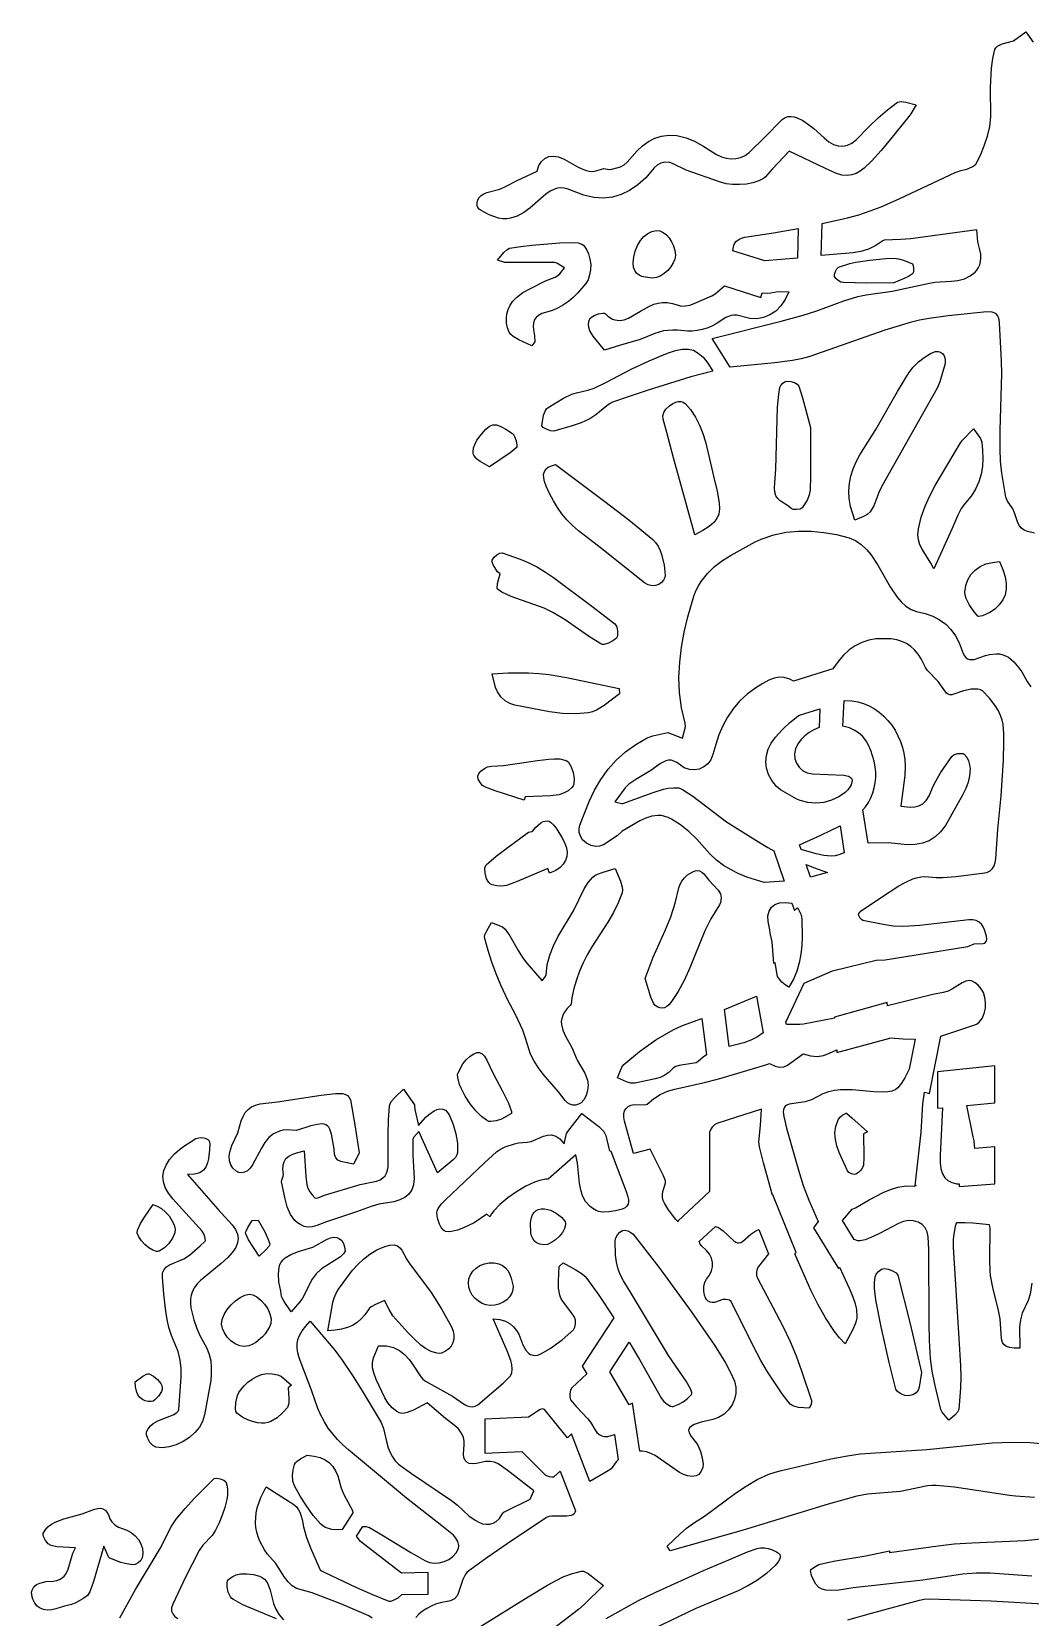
# Model space of a CAD drawing. Header units: centimetres. Extents: x 3 to 18, y 0.8 to 29.
# Drawn here: x 3.45 to 10.31, y 18.1 to 28.99 of the extents above; entities that cross this region are included whole.
import ezdxf

# ---------------------------------------------------------------- set-up
doc = ezdxf.new("R2010")
doc.units = ezdxf.units.CM
doc.header["$MEASUREMENT"] = 0
doc.layers.add('CUT', color=7, linetype='Continuous', lineweight=0)

msp = doc.modelspace()

# ---------------------------------------------------------------- linework, layer by layer
at = {"layer": 'CUT', "color": 18, "lineweight": 25, "true_color": 0x000000}
for points in [[(10.341, 25.543), (10.292, 25.554), (10.27, 25.564), (10.252, 25.578), (10.238, 25.595), (10.227, 25.614), (10.204, 25.683), (10.191, 25.711), (10.155, 25.764), (10.144, 25.791), (10.117, 25.956), (10.108, 26.039), (10.104, 26.122), (10.104, 26.251), (10.116, 26.638), (10.115, 26.726), (10.101, 26.988), (10.099, 27.008), (10.094, 27.025), (10.086, 27.039), (10.077, 27.05), (10.064, 27.057), (10.049, 27.062), (10.013, 27.063), (9.748, 27.035), (9.616, 27.018), (9.551, 27.006), (9.487, 26.99), (9.313, 26.938), (8.797, 26.756), (8.738, 26.74), (8.678, 26.73), (8.556, 26.714), (8.251, 26.683), (8.127, 26.881), (8.601, 27), (8.752, 27.041), (8.846, 27.071), (9.032, 27.138), (9.126, 27.169), (9.184, 27.181), (9.363, 27.205), (9.62, 27.261), (9.657, 27.266), (9.768, 27.273), (9.815, 27.279), (9.859, 27.291), (9.899, 27.31), (9.932, 27.335), (9.945, 27.35), (9.956, 27.368), (9.964, 27.387), (9.97, 27.409), (9.972, 27.433), (9.971, 27.46), (9.966, 27.489), (9.952, 27.543), (9.944, 27.626), (9.492, 27.565), (9.422, 27.56), (9.309, 27.555), (9.298, 27.55), (9.25, 27.518), (9.2, 27.494), (9.147, 27.478), (9.094, 27.468), (8.876, 27.449), (8.881, 27.669), (9.057, 27.709), (9.135, 27.73), (9.212, 27.756), (9.287, 27.785), (9.415, 27.841), (9.795, 28.021), (9.834, 28.034), (9.876, 28.044), (9.912, 28.058), (9.927, 28.067), (9.937, 28.078), (9.969, 28.139), (9.996, 28.203), (10.018, 28.27), (10.033, 28.337), (10.04, 28.403), (10.039, 28.603), (10.046, 28.736), (10.054, 28.802), (10.069, 28.865), (10.075, 28.877), (10.087, 28.887), (10.119, 28.903), (10.197, 28.925), (10.282, 28.987), (10.331, 28.914)], [(10.322, 20.394), (10.31, 20.318), (10.297, 20.274), (10.257, 20.187), (10.244, 20.143), (10.238, 20.095), (10.241, 19.948), (10.201, 19.948), (10.171, 19.951), (10.148, 19.958), (10.132, 19.97), (10.121, 19.987), (10.115, 20.011), (10.104, 20.15), (10.09, 20.218), (10.057, 20.353), (10.038, 20.447), (10.035, 20.478), (10.034, 20.552), (10.036, 20.773), (10.032, 20.792), (10.031, 20.795), (9.918, 20.806), (9.862, 20.809), (9.807, 20.808), (9.803, 20.805), (9.795, 20.783), (9.786, 20.73), (9.782, 20.696), (9.781, 20.64), (9.822, 20.015), (9.832, 19.826), (9.834, 19.751), (9.832, 19.676), (9.82, 19.526), (9.812, 19.507), (9.794, 19.488), (9.753, 19.452), (9.706, 19.507), (9.697, 19.527), (9.655, 19.701), (9.638, 19.789), (9.627, 19.877), (9.619, 19.999), (9.617, 20.121), (9.614, 20.626), (9.611, 20.713), (9.604, 20.746), (9.59, 20.774), (9.568, 20.796), (9.541, 20.812), (9.51, 20.821), (9.476, 20.823), (9.441, 20.818), (9.406, 20.804), (9.277, 20.734), (9.212, 20.704), (9.178, 20.692), (9.144, 20.684), (9.127, 20.684), (9.102, 20.693), (9.022, 20.823), (9.088, 20.901), (9.111, 20.91), (9.206, 20.965), (9.301, 21.017), (9.351, 21.038), (9.403, 21.053), (9.458, 21.061), (9.516, 21.06), (9.527, 21.064), (9.521, 21.062), (9.562, 21.431), (9.574, 21.626), (9.582, 21.69), (9.585, 21.706), (9.62, 21.695), (9.697, 22.089), (9.93, 22.167), (9.946, 22.175), (9.96, 22.185), (9.981, 22.212), (9.996, 22.245), (10.003, 22.282), (10.004, 22.32), (10, 22.356), (9.99, 22.389), (9.975, 22.414), (9.953, 22.44), (9.933, 22.457), (9.913, 22.468), (9.893, 22.471), (9.87, 22.467), (9.844, 22.456), (9.777, 22.414), (9.747, 22.399), (9.713, 22.389), (9.643, 22.375), (9.33, 22.298), (9.329, 22.321), (8.966, 22.22), (8.967, 22.213), (8.753, 22.172), (8.728, 22.17), (8.636, 22.171), (8.633, 22.187), (8.758, 22.454), (8.952, 22.539), (9.254, 22.612), (9.316, 22.615), (9.882, 22.706), (9.926, 22.723), (9.988, 22.725), (10, 22.729), (10.009, 22.739), (10.013, 22.754), (10.011, 22.777), (9.998, 22.821), (9.989, 22.841), (9.976, 22.859), (9.961, 22.873), (9.941, 22.883), (9.918, 22.889), (9.89, 22.888), (9.552, 22.849), (9.44, 22.842), (9.37, 22.845), (9.301, 22.856), (9.161, 22.885), (9.152, 22.89), (9.142, 22.9), (9.131, 22.924), (9.133, 22.932), (9.149, 22.95), (9.283, 23.04), (9.409, 23.121), (9.457, 23.148), (9.505, 23.17), (9.531, 23.178), (9.559, 23.183), (9.588, 23.185), (9.665, 23.18), (9.71, 23.18), (9.8, 23.187), (9.982, 23.208), (10.013, 23.214), (10.037, 23.226), (10.053, 23.241), (10.064, 23.26), (10.071, 23.283), (10.075, 23.307), (10.089, 23.511), (10.111, 23.74), (10.127, 23.986), (10.13, 24.108), (10.129, 24.169), (10.125, 24.229), (10.119, 24.26), (10.108, 24.292), (10.093, 24.323), (10.075, 24.353), (10.032, 24.41), (9.984, 24.46), (9.97, 24.468), (9.951, 24.473), (9.905, 24.472), (9.854, 24.461), (9.772, 24.434), (9.759, 24.434), (9.747, 24.437), (9.737, 24.444), (9.679, 24.526), (9.606, 24.601), (9.592, 24.621), (9.562, 24.68), (9.541, 24.713), (9.517, 24.742), (9.491, 24.766), (9.461, 24.785), (9.429, 24.8), (9.394, 24.81), (9.357, 24.817), (9.303, 24.819), (9.251, 24.817), (9.202, 24.808), (9.154, 24.792), (9.109, 24.771), (9.067, 24.742), (9.028, 24.706), (8.992, 24.663), (8.955, 24.613), (8.686, 24.527), (8.66, 24.54), (8.622, 24.552), (8.587, 24.555), (8.552, 24.549), (8.515, 24.534), (8.474, 24.512), (8.427, 24.482), (8.366, 24.438), (8.314, 24.389), (8.27, 24.337), (8.232, 24.281), (8.2, 24.221), (8.173, 24.158), (8.151, 24.092), (8.132, 24.023), (8.118, 23.988), (8.097, 23.96), (8.069, 23.938), (8.038, 23.924), (8.004, 23.918), (7.97, 23.921), (7.935, 23.932), (7.883, 23.969), (7.863, 23.979), (7.844, 23.984), (7.826, 23.985), (7.809, 23.981), (7.772, 23.961), (7.705, 23.913), (7.603, 23.853), (7.555, 23.82), (7.529, 23.796), (7.457, 23.698), (7.504, 23.687), (7.513, 23.688), (7.721, 23.763), (7.792, 23.785), (7.825, 23.793), (7.861, 23.796), (7.895, 23.794), (7.91, 23.79), (7.923, 23.784), (7.994, 23.737), (8.226, 23.562), (8.444, 23.424), (8.509, 23.385), (8.55, 23.363), (8.621, 23.155), (8.483, 23.145), (8.365, 23.182), (8.309, 23.204), (8.256, 23.231), (8.204, 23.262), (8.156, 23.299), (8.11, 23.341), (8.02, 23.444), (7.967, 23.495), (7.909, 23.541), (7.848, 23.579), (7.824, 23.591), (7.801, 23.599), (7.778, 23.604), (7.756, 23.605), (7.712, 23.601), (7.67, 23.587), (7.629, 23.568), (7.509, 23.498), (7.475, 23.465), (7.379, 23.403), (7.353, 23.394), (7.326, 23.392), (7.296, 23.399), (7.281, 23.406), (7.264, 23.416), (7.237, 23.439), (7.221, 23.464), (7.213, 23.488), (7.213, 23.514), (7.218, 23.539), (7.281, 23.701), (7.319, 23.779), (7.362, 23.853), (7.412, 23.922), (7.468, 23.985), (7.531, 24.042), (7.602, 24.093), (7.68, 24.138), (7.718, 24.153), (7.822, 24.176), (7.923, 24.135), (7.944, 24.214), (7.942, 24.238), (7.916, 24.344), (7.902, 24.449), (7.898, 24.553), (7.904, 24.657), (7.916, 24.76), (7.935, 24.864), (7.959, 24.968), (8, 25.112), (8.015, 25.148), (8.032, 25.181), (8.051, 25.212), (8.094, 25.267), (8.143, 25.314), (8.198, 25.355), (8.256, 25.392), (8.421, 25.483), (8.464, 25.502), (8.549, 25.532), (8.634, 25.55), (8.72, 25.558), (8.806, 25.558), (8.893, 25.549), (8.981, 25.534), (9.068, 25.512), (9.11, 25.494), (9.15, 25.466), (9.186, 25.432), (9.216, 25.396), (9.264, 25.324), (9.35, 25.175), (9.397, 25.104), (9.424, 25.071), (9.457, 25.042), (9.493, 25.019), (9.531, 25.006), (9.589, 24.992), (9.642, 24.973), (9.689, 24.948), (9.731, 24.918), (9.767, 24.882), (9.799, 24.839), (9.824, 24.79), (9.851, 24.717), (9.859, 24.702), (9.869, 24.69), (9.881, 24.681), (9.894, 24.676), (9.909, 24.675), (9.927, 24.677), (10.005, 24.704), (10.032, 24.71), (10.079, 24.715), (10.101, 24.714), (10.122, 24.709), (10.142, 24.702), (10.161, 24.692), (10.198, 24.661), (10.234, 24.618), (10.253, 24.591), (10.291, 24.526), (10.316, 24.489)], [(5.792, 18.094), (5.768, 18.11), (5.575, 18.191), (5.379, 18.267), (5.272, 18.298), (5.241, 18.315), (5.214, 18.342), (5.19, 18.375), (5.13, 18.468), (5.073, 18.533), (5.052, 18.562), (5.019, 18.622), (5.007, 18.653), (4.998, 18.685), (4.993, 18.717), (4.99, 18.749), (4.991, 18.783), (4.995, 18.817), (5.002, 18.851), (5.026, 18.922), (5.063, 18.996), (5.254, 18.874), (5.272, 18.857), (5.286, 18.837), (5.296, 18.817), (5.31, 18.771), (5.32, 18.721), (5.34, 18.648), (5.368, 18.576), (5.429, 18.434), (5.435, 18.426), (5.444, 18.418), (5.465, 18.406), (5.684, 18.304), (5.794, 18.255), (5.906, 18.211), (5.919, 18.21), (5.934, 18.214), (5.969, 18.234), (5.994, 18.255), (6.175, 18.258), (6.175, 18.406), (5.993, 18.403), (5.711, 18.621), (5.694, 18.64), (5.684, 18.657), (5.727, 18.722), (5.747, 18.722), (5.773, 18.715), (5.868, 18.66), (6.056, 18.544), (6.152, 18.489), (6.184, 18.476), (6.218, 18.471), (6.252, 18.473), (6.286, 18.482), (6.317, 18.496), (6.345, 18.517), (6.368, 18.542), (6.385, 18.573), (6.387, 18.593), (6.379, 18.619), (6.366, 18.643), (6.349, 18.663), (6.27, 18.728), (6.028, 18.918), (5.628, 19.25), (5.589, 19.284), (5.553, 19.321), (5.52, 19.359), (5.49, 19.399), (5.463, 19.442), (5.439, 19.487), (5.418, 19.534), (5.375, 19.658), (5.29, 19.882), (5.28, 19.916), (5.275, 19.948), (5.275, 19.977), (5.28, 20.006), (5.292, 20.035), (5.31, 20.066), (5.335, 20.098), (5.366, 20.133), (5.535, 19.934), (5.586, 19.865), (5.656, 19.76), (5.723, 19.654), (5.852, 19.436), (5.869, 19.395), (5.89, 19.306), (5.902, 19.263), (5.915, 19.232), (5.93, 19.201), (5.949, 19.173), (5.971, 19.151), (6.061, 19.088), (6.336, 18.902), (6.377, 18.869), (6.456, 18.797), (6.498, 18.766), (6.523, 18.752), (6.549, 18.742), (6.574, 18.738), (6.598, 18.738), (6.622, 18.745), (6.644, 18.758), (6.665, 18.779), (6.684, 18.807), (6.696, 18.821), (6.714, 18.831), (6.876, 18.91), (6.902, 18.967), (6.719, 19.109), (6.656, 19.153), (6.631, 19.164), (6.601, 19.169), (6.569, 19.169), (6.508, 19.156), (6.481, 19.154), (6.458, 19.156), (6.441, 19.164), (6.429, 19.177), (6.421, 19.197), (6.419, 19.222), (6.423, 19.283), (6.422, 19.309), (6.418, 19.333), (6.41, 19.354), (6.399, 19.374), (6.384, 19.393), (6.366, 19.41), (6.295, 19.465), (6.168, 19.572), (6.074, 19.522), (6.032, 19.505), (6.013, 19.501), (5.994, 19.5), (5.977, 19.504), (5.961, 19.512), (5.928, 19.538), (5.899, 19.572), (5.878, 19.607), (5.818, 19.732), (5.802, 19.777), (5.794, 19.813), (5.794, 19.847), (5.801, 19.88), (5.835, 19.963), (5.89, 19.963), (5.938, 19.952), (5.979, 19.931), (6.014, 19.903), (6.045, 19.869), (6.072, 19.831), (6.125, 19.75), (6.139, 19.734), (6.157, 19.72), (6.343, 19.619), (6.426, 19.56), (6.444, 19.551), (6.462, 19.546), (6.48, 19.545), (6.498, 19.55), (6.518, 19.559), (6.692, 19.708), (6.74, 19.755), (6.75, 19.776), (6.753, 19.804), (6.751, 19.835), (6.744, 19.862), (6.718, 19.93), (6.622, 20.149), (6.668, 20.144), (6.706, 20.133), (6.738, 20.115), (6.763, 20.093), (6.783, 20.069), (6.798, 20.044), (6.826, 19.971), (6.846, 19.934), (6.867, 19.91), (6.879, 19.903), (6.903, 19.897), (6.928, 19.9), (6.955, 19.91), (7.013, 19.945), (7.097, 20.005), (7.136, 20.038), (7.174, 20.074), (7.183, 20.091), (7.188, 20.115), (7.188, 20.139), (7.182, 20.16), (7.156, 20.198), (7.099, 20.272), (7.088, 20.291), (7.08, 20.312), (7.072, 20.359), (7.071, 20.408), (7.076, 20.509), (7.103, 20.534), (7.191, 20.485), (7.233, 20.458), (7.251, 20.443), (7.266, 20.426), (7.347, 20.311), (7.452, 20.155), (7.234, 19.824), (7.266, 19.772), (7.163, 19.676), (7.153, 19.658), (7.148, 19.634), (7.148, 19.61), (7.154, 19.592), (7.192, 19.548), (7.273, 19.463), (7.29, 19.44), (7.32, 19.389), (7.335, 19.369), (7.351, 19.354), (7.369, 19.345), (7.388, 19.341), (7.41, 19.342), (7.455, 19.354), (7.481, 19.18), (7.468, 19.167), (7.432, 19.12), (7.413, 19.106), (7.287, 19.032), (7.16, 19.36), (7.132, 19.332), (6.976, 19.526), (6.962, 19.53), (6.946, 19.527), (6.865, 19.473), (6.565, 19.459), (6.565, 19.227), (6.819, 19.238), (6.975, 19.083), (6.989, 19.073), (7.008, 19.066), (7.025, 19.063), (7.038, 19.065), (7.082, 19.102), (7.187, 18.831), (7.184, 18.819), (7.178, 18.809), (7.169, 18.802), (7.157, 18.798), (7.128, 18.794), (7.023, 18.793), (7.005, 18.791), (6.989, 18.785), (6.719, 18.605), (6.586, 18.513), (6.454, 18.418), (6.442, 18.407), (6.431, 18.392), (6.414, 18.358), (6.382, 18.263), (6.375, 18.248), (6.357, 18.226), (6.33, 18.212), (6.258, 18.198), (6.227, 18.189), (6.196, 18.176), (6.166, 18.16), (6.138, 18.141), (6.112, 18.121), (6.09, 18.098)], [(10.341, 18.923), (10.211, 18.931), (10.168, 18.936), (9.791, 18.992), (9.665, 19.005), (9.635, 19.005), (9.605, 19.002), (9.421, 18.963), (9.193, 18.946), (9.12, 18.932), (8.924, 18.876), (8.339, 18.697), (7.838, 18.555), (7.818, 18.588), (7.906, 18.672), (7.951, 18.712), (7.999, 18.746), (8.073, 18.794), (8.287, 18.952), (8.359, 19.001), (8.436, 19.046), (8.516, 19.082), (8.559, 19.097), (8.603, 19.108), (8.941, 19.188), (9.055, 19.209), (9.142, 19.221), (9.601, 19.251), (10.052, 19.297), (10.181, 19.302), (10.31, 19.299), (10.439, 19.289)], [(4.059, 18.097), (4.165, 18.291), (4.334, 18.571), (4.413, 18.726), (4.444, 18.774), (4.506, 18.846), (4.57, 18.917), (4.705, 19.052), (4.721, 19.055), (4.747, 19.051), (4.772, 19.041), (4.786, 19.029), (4.794, 19), (4.798, 18.97), (4.798, 18.938), (4.793, 18.908), (4.778, 18.854), (4.76, 18.801), (4.74, 18.748), (4.716, 18.698), (4.691, 18.662), (4.629, 18.595), (4.603, 18.558), (4.509, 18.376), (4.421, 18.189), (4.413, 18.164), (4.413, 18.142), (4.421, 18.123), (4.435, 18.106), (4.456, 18.091)], [(10.323, 18.381), (10.035, 18.403), (9.939, 18.403), (9.848, 18.396), (9.573, 18.354), (9.096, 18.301), (8.998, 18.285), (8.936, 18.283), (8.907, 18.286), (8.881, 18.293), (8.859, 18.305), (8.839, 18.328), (8.822, 18.357), (8.809, 18.387), (8.802, 18.418), (8.804, 18.424), (8.81, 18.431), (8.832, 18.446), (8.86, 18.461), (8.888, 18.47), (8.961, 18.484), (9.183, 18.521), (9.344, 18.555), (9.345, 18.545), (9.678, 18.591), (9.789, 18.603), (9.91, 18.611), (10.275, 18.628), (10.589, 18.659)], [(7.398, 18.092), (7.62, 18.215), (7.739, 18.273), (8.068, 18.42), (8.242, 18.495), (8.37, 18.548), (8.435, 18.571), (8.459, 18.576), (8.485, 18.577), (8.511, 18.573), (8.535, 18.565), (8.569, 18.549), (8.583, 18.54), (8.591, 18.53), (8.594, 18.517), (8.591, 18.501), (8.579, 18.481), (8.559, 18.456), (8.5, 18.401), (8.438, 18.354), (8.372, 18.315), (8.304, 18.281), (8.014, 18.161), (7.066, 17.704)], [(6.465, 17.994), (6.862, 18.241), (6.996, 18.321), (7.051, 18.351), (7.108, 18.379), (7.168, 18.401), (7.228, 18.416), (7.242, 18.416), (7.257, 18.41), (7.274, 18.4), (7.38, 18.319), (7.247, 18.188), (7.209, 18.154), (6.993, 17.989)], [(5.133, 18.089), (4.903, 18.186), (4.838, 18.221), (4.827, 18.229), (4.818, 18.241), (4.803, 18.273), (4.795, 18.308), (4.794, 18.341), (4.798, 18.35), (4.805, 18.36), (4.829, 18.378), (4.858, 18.392), (4.886, 18.398), (4.931, 18.397), (4.976, 18.393), (5.018, 18.382), (5.036, 18.373), (5.051, 18.362), (5.064, 18.347), (5.075, 18.329), (5.091, 18.286), (5.114, 18.195), (5.13, 18.155), (5.153, 18.117), (5.182, 18.082)], [(9.059, 18.082), (9.222, 18.128), (9.55, 18.217), (9.583, 18.223), (9.617, 18.226), (10.042, 18.212), (10.398, 18.193), (10.884, 18.158), (11.126, 18.135), (11.367, 18.105), (11.453, 18.091)]]:
    msp.add_lwpolyline(points, dxfattribs=at)
for points in [[(7.383, 28.047), (7.42, 28.041), (7.437, 28.042), (7.496, 28.06), (7.522, 28.072), (7.542, 28.09), (7.576, 28.131), (7.612, 28.169), (7.649, 28.203), (7.69, 28.232), (7.733, 28.255), (7.779, 28.27), (7.829, 28.277), (7.883, 28.274), (7.947, 28.258), (8.01, 28.232), (8.07, 28.199), (8.157, 28.143), (8.19, 28.128), (8.223, 28.118), (8.257, 28.113), (8.29, 28.115), (8.322, 28.122), (8.353, 28.137), (8.38, 28.158), (8.485, 28.261), (8.608, 28.385), (8.628, 28.397), (8.649, 28.404), (8.67, 28.405), (8.69, 28.402), (8.71, 28.396), (8.75, 28.376), (8.788, 28.35), (8.825, 28.321), (8.895, 28.258), (8.929, 28.231), (8.961, 28.212), (8.993, 28.202), (9.024, 28.201), (9.055, 28.207), (9.085, 28.222), (9.115, 28.245), (9.205, 28.337), (9.267, 28.395), (9.332, 28.45), (9.4, 28.502), (9.411, 28.506), (9.424, 28.508), (9.457, 28.502), (9.528, 28.484), (9.491, 28.423), (9.477, 28.404), (9.352, 28.248), (9.287, 28.171), (9.221, 28.097), (9.171, 28.05), (9.144, 28.03), (9.116, 28.014), (9.085, 28.004), (9.053, 27.999), (9.018, 28.002), (8.981, 28.014), (8.904, 28.048), (8.655, 28.167), (8.542, 28.046), (8.491, 27.987), (8.479, 27.978), (8.447, 27.962), (8.407, 27.95), (8.362, 27.941), (8.315, 27.937), (8.267, 27.937), (8.223, 27.942), (8.183, 27.953), (7.949, 28.037), (7.854, 28.081), (7.835, 28.088), (7.801, 28.092), (7.773, 28.085), (7.749, 28.071), (7.728, 28.051), (7.671, 27.984), (7.615, 27.935), (7.559, 27.896), (7.501, 27.868), (7.441, 27.851), (7.378, 27.844), (7.314, 27.848), (7.246, 27.864), (7.13, 27.908), (7.108, 27.913), (7.086, 27.915), (7.064, 27.912), (7.04, 27.904), (7.014, 27.891), (6.985, 27.872), (6.873, 27.776), (6.832, 27.745), (6.788, 27.721), (6.741, 27.706), (6.715, 27.703), (6.689, 27.703), (6.66, 27.707), (6.594, 27.73), (6.54, 27.758), (6.526, 27.768), (6.517, 27.779), (6.512, 27.79), (6.512, 27.812), (6.517, 27.832), (6.527, 27.849), (6.54, 27.863), (6.558, 27.874), (6.578, 27.883), (6.668, 27.905), (6.707, 27.923), (6.786, 27.966), (6.924, 28.029), (6.937, 28.067), (6.955, 28.096), (6.977, 28.117), (7.004, 28.129), (7.035, 28.133), (7.071, 28.127), (7.111, 28.112), (7.205, 28.056), (7.255, 28.035), (7.281, 28.029), (7.308, 28.028), (7.337, 28.033), (7.367, 28.044)], [(7.79, 27.608), (7.812, 27.592), (7.832, 27.571), (7.848, 27.545), (7.862, 27.516), (7.87, 27.485), (7.874, 27.453), (7.87, 27.426), (7.859, 27.399), (7.843, 27.372), (7.821, 27.348), (7.797, 27.326), (7.77, 27.309), (7.744, 27.298), (7.718, 27.294), (7.667, 27.301), (7.644, 27.307), (7.624, 27.316), (7.607, 27.329), (7.595, 27.346), (7.587, 27.369), (7.584, 27.399), (7.588, 27.441), (7.598, 27.481), (7.614, 27.518), (7.634, 27.552), (7.658, 27.58), (7.684, 27.602), (7.713, 27.616), (7.742, 27.622), (7.766, 27.619)], [(8.272, 27.513), (8.281, 27.533), (8.293, 27.549), (8.309, 27.561), (8.328, 27.57), (8.351, 27.577), (8.548, 27.605), (8.717, 27.636), (8.713, 27.432), (8.488, 27.413), (8.268, 27.482)], [(6.982, 27.276), (7.047, 27.302), (7.067, 27.313), (7.08, 27.324), (7.112, 27.366), (7.06, 27.398), (7.043, 27.402), (6.703, 27.402), (6.653, 27.419), (6.695, 27.47), (6.715, 27.49), (6.735, 27.5), (6.812, 27.512), (6.889, 27.521), (7.081, 27.538), (7.156, 27.539), (7.207, 27.536), (7.235, 27.526), (7.246, 27.518), (7.264, 27.492), (7.278, 27.461), (7.287, 27.426), (7.292, 27.389), (7.291, 27.352), (7.285, 27.317), (7.274, 27.284), (7.258, 27.257), (7.202, 27.191), (7.172, 27.162), (7.139, 27.135), (7.105, 27.111), (7.068, 27.09), (7.029, 27.073), (6.957, 27.051), (6.934, 27.039), (6.917, 27.024), (6.905, 27.006), (6.899, 26.986), (6.897, 26.964), (6.899, 26.939), (6.906, 26.899), (6.909, 26.858), (6.887, 26.829), (6.799, 26.871), (6.759, 26.894), (6.744, 26.908), (6.733, 26.924), (6.721, 26.954), (6.714, 26.986), (6.713, 27.018), (6.716, 27.049), (6.725, 27.08), (6.739, 27.11), (6.758, 27.137), (6.782, 27.162), (6.827, 27.195), (6.878, 27.224)], [(9.209, 27.419), (9.32, 27.43), (9.375, 27.431), (9.407, 27.428), (9.44, 27.419), (9.502, 27.392), (9.508, 27.381), (9.51, 27.36), (9.509, 27.339), (9.503, 27.325), (9.475, 27.307), (9.445, 27.292), (9.375, 27.263), (9.19, 27.261), (9.029, 27.264), (9.011, 27.268), (8.993, 27.278), (8.977, 27.292), (8.967, 27.307), (8.966, 27.322), (8.973, 27.341), (8.983, 27.359), (8.995, 27.369), (9.073, 27.395), (9.114, 27.404)], [(7.443, 27.013), (7.459, 27.008), (7.491, 27.004), (7.522, 27.009), (7.552, 27.02), (7.58, 27.036), (7.634, 27.069), (7.696, 27.102), (7.725, 27.115), (7.755, 27.123), (7.786, 27.128), (7.818, 27.127), (7.854, 27.121), (7.892, 27.108), (7.916, 27.103), (7.943, 27.104), (7.972, 27.11), (8.002, 27.121), (8.125, 27.173), (8.148, 27.186), (8.212, 27.242), (8.461, 27.161), (8.469, 27.194), (8.504, 27.191), (8.53, 27.194), (8.579, 27.203), (8.653, 27.201), (8.629, 27.149), (8.598, 27.105), (8.563, 27.069), (8.523, 27.042), (8.479, 27.025), (8.433, 27.016), (8.386, 27.018), (8.295, 27.04), (8.276, 27.041), (8.257, 27.039), (8.22, 27.025), (8.153, 26.98), (8.124, 26.964), (8.092, 26.951), (8.058, 26.941), (8.024, 26.934), (7.99, 26.93), (7.956, 26.93), (7.889, 26.937), (7.856, 26.938), (7.793, 26.932), (7.733, 26.915), (7.631, 26.873), (7.497, 26.835), (7.387, 26.799), (7.309, 26.897), (7.287, 26.933), (7.28, 26.955), (7.278, 26.981), (7.281, 27.005), (7.29, 27.021), (7.315, 27.037), (7.346, 27.049), (7.375, 27.054), (7.386, 27.054), (7.393, 27.05), (7.41, 27.034)], [(7.038, 26.244), (7.015, 26.246), (6.988, 26.257), (6.965, 26.27), (6.956, 26.281), (6.968, 26.354), (6.981, 26.386), (6.989, 26.398), (6.999, 26.407), (7.105, 26.471), (7.162, 26.498), (7.194, 26.508), (7.272, 26.525), (7.316, 26.54), (7.401, 26.58), (7.57, 26.67), (7.694, 26.727), (7.819, 26.779), (7.874, 26.797), (7.92, 26.807), (7.961, 26.808), (7.998, 26.799), (8.031, 26.78), (8.064, 26.751), (8.097, 26.71), (8.132, 26.657), (7.981, 26.616), (7.686, 26.525), (7.564, 26.485), (7.443, 26.442), (7.422, 26.432), (7.402, 26.419), (7.327, 26.355), (7.286, 26.328), (7.226, 26.302), (7.164, 26.28)], [(9.106, 25.633), (9.076, 25.727), (9.068, 25.781), (9.066, 25.835), (9.07, 25.886), (9.08, 25.936), (9.095, 25.986), (9.116, 26.034), (9.141, 26.082), (9.25, 26.256), (9.399, 26.516), (9.477, 26.645), (9.507, 26.684), (9.543, 26.719), (9.583, 26.75), (9.626, 26.777), (9.643, 26.785), (9.661, 26.79), (9.678, 26.79), (9.695, 26.786), (9.708, 26.777), (9.719, 26.761), (9.726, 26.738), (9.728, 26.708), (9.69, 26.582), (9.671, 26.54), (9.292, 25.866), (9.272, 25.822), (9.236, 25.732), (9.212, 25.69), (9.192, 25.671), (9.165, 25.657)], [(8.652, 25.728), (8.594, 25.766), (8.577, 25.781), (8.564, 25.8), (8.556, 25.825), (8.555, 25.856), (8.564, 25.983), (8.576, 26.408), (8.584, 26.498), (8.591, 26.543), (8.598, 26.558), (8.612, 26.573), (8.629, 26.584), (8.644, 26.588), (8.667, 26.585), (8.691, 26.578), (8.711, 26.567), (8.722, 26.554), (8.747, 26.473), (8.801, 26.268), (8.802, 25.935), (8.799, 25.838), (8.793, 25.807), (8.781, 25.775), (8.764, 25.745), (8.745, 25.717), (8.731, 25.709), (8.707, 25.705), (8.684, 25.706), (8.669, 25.713)], [(7.944, 26.431), (7.978, 26.392), (8.013, 26.34), (8.04, 26.285), (8.063, 26.229), (8.081, 26.171), (8.109, 26.054), (8.135, 25.936), (8.16, 25.833), (8.175, 25.751), (8.177, 25.71), (8.172, 25.675), (8.159, 25.645), (8.137, 25.616), (8.105, 25.589), (8.062, 25.562), (8.007, 25.532), (7.862, 26.061), (7.816, 26.234), (7.789, 26.326), (7.788, 26.349), (7.794, 26.373), (7.808, 26.395), (7.833, 26.418), (7.856, 26.433), (7.876, 26.443), (7.894, 26.448), (7.912, 26.448), (7.928, 26.442)], [(6.71, 26.258), (6.754, 26.229), (6.762, 26.221), (6.769, 26.208), (6.78, 26.178), (6.785, 26.148), (6.784, 26.136), (6.78, 26.129), (6.739, 26.095), (6.596, 25.998), (6.533, 26.036), (6.507, 26.055), (6.489, 26.078), (6.485, 26.088), (6.484, 26.101), (6.488, 26.129), (6.498, 26.158), (6.511, 26.182), (6.544, 26.226), (6.571, 26.257), (6.596, 26.278), (6.62, 26.288), (6.645, 26.288), (6.675, 26.277)], [(9.846, 26.182), (9.922, 26.261), (9.97, 26.193), (9.978, 26.169), (9.984, 26.112), (9.986, 26.056), (9.983, 26.001), (9.974, 25.948), (9.959, 25.896), (9.936, 25.846), (9.906, 25.797), (9.866, 25.751), (9.836, 25.712), (9.813, 25.666), (9.773, 25.57), (9.649, 25.299), (9.628, 25.337), (9.568, 25.434), (9.554, 25.464), (9.544, 25.497), (9.54, 25.533), (9.544, 25.573), (9.562, 25.653), (9.589, 25.728), (9.622, 25.801), (9.659, 25.87), (9.832, 26.163)], [(7.688, 25.188), (7.662, 25.203), (7.357, 25.446), (7.208, 25.559), (7.167, 25.596), (7.129, 25.635), (7.095, 25.676), (7.064, 25.72), (7.036, 25.766), (7.01, 25.815), (6.987, 25.867), (6.976, 25.898), (6.97, 25.924), (6.969, 25.947), (6.974, 25.967), (6.984, 25.983), (7, 25.996), (7.022, 26.007), (7.05, 26.015), (7.389, 25.762), (7.555, 25.634), (7.718, 25.501), (7.738, 25.48), (7.755, 25.454), (7.77, 25.424), (7.781, 25.391), (7.797, 25.323), (7.804, 25.256), (7.801, 25.238), (7.792, 25.22), (7.778, 25.205), (7.76, 25.192), (7.738, 25.184), (7.714, 25.183)], [(6.927, 25.31), (6.982, 25.276), (7.036, 25.239), (7.301, 25.042), (7.459, 24.92), (7.471, 24.9), (7.477, 24.871), (7.477, 24.842), (7.474, 24.831), (7.469, 24.823), (7.445, 24.804), (7.414, 24.788), (7.384, 24.78), (7.371, 24.78), (7.361, 24.783), (7.278, 24.836), (7.116, 24.948), (7.032, 24.999), (6.972, 25.028), (6.746, 25.108), (6.681, 25.139), (6.651, 25.159), (6.649, 25.164), (6.653, 25.197), (6.671, 25.265), (6.653, 25.279), (6.634, 25.307), (6.622, 25.326), (6.615, 25.345), (6.616, 25.359), (6.628, 25.378), (6.647, 25.395), (6.667, 25.407), (6.684, 25.409), (6.808, 25.365), (6.868, 25.34)], [(9.871, 25.096), (9.865, 25.117), (9.863, 25.138), (9.868, 25.184), (9.882, 25.224), (9.904, 25.26), (9.932, 25.29), (9.967, 25.314), (10.007, 25.332), (10.052, 25.343), (10.101, 25.348), (10.123, 25.294), (10.138, 25.244), (10.146, 25.199), (10.146, 25.158), (10.138, 25.12), (10.123, 25.085), (10.099, 25.052), (10.068, 25.021), (10.038, 25), (9.984, 24.977), (9.957, 24.972), (9.951, 24.974), (9.92, 25.012), (9.891, 25.053)], [(6.639, 24.484), (6.615, 24.577), (6.725, 24.585), (6.866, 24.584), (6.937, 24.581), (7.007, 24.573), (7.127, 24.552), (7.488, 24.477), (7.49, 24.441), (7.385, 24.361), (7.332, 24.328), (7.305, 24.316), (7.277, 24.309), (7.189, 24.302), (7.099, 24.305), (7.01, 24.316), (6.772, 24.362), (6.737, 24.375), (6.704, 24.393), (6.675, 24.419), (6.651, 24.455)], [(9.814, 24.03), (9.841, 24.031), (9.851, 24.03), (9.858, 24.026), (9.875, 24.005), (9.887, 23.98), (9.895, 23.952), (9.898, 23.925), (9.895, 23.878), (9.884, 23.834), (9.868, 23.791), (9.849, 23.75), (9.729, 23.537), (9.696, 23.493), (9.658, 23.458), (9.617, 23.432), (9.571, 23.414), (9.521, 23.405), (9.466, 23.404), (9.338, 23.417), (9.198, 23.415), (9.162, 23.644), (9.18, 23.665), (9.2, 23.695), (9.217, 23.727), (9.231, 23.76), (9.24, 23.795), (9.247, 23.83), (9.25, 23.866), (9.25, 23.903), (9.246, 23.94), (9.239, 23.977), (9.229, 24.015), (9.216, 24.052), (9.2, 24.089), (9.182, 24.121), (9.159, 24.149), (9.132, 24.172), (9.103, 24.192), (9.071, 24.206), (9.025, 24.219), (9.033, 24.394), (9.087, 24.393), (9.128, 24.386), (9.167, 24.374), (9.205, 24.358), (9.241, 24.338), (9.274, 24.315), (9.305, 24.288), (9.334, 24.258), (9.36, 24.225), (9.383, 24.19), (9.403, 24.153), (9.42, 24.114), (9.433, 24.073), (9.443, 24.032), (9.45, 23.99), (9.452, 23.947), (9.45, 23.879), (9.422, 23.669), (9.489, 23.663), (9.519, 23.665), (9.547, 23.672), (9.573, 23.686), (9.597, 23.709), (9.618, 23.741), (9.648, 23.812), (9.662, 23.84), (9.696, 23.897), (9.772, 24.011), (9.788, 24.023)], [(8.715, 24.096), (8.699, 24.063), (8.693, 24.028), (8.695, 23.995), (8.705, 23.964), (8.723, 23.936), (8.748, 23.914), (8.779, 23.898), (8.815, 23.891), (9.032, 23.881), (9.063, 23.874), (9.077, 23.866), (9.086, 23.857), (9.089, 23.846), (9.081, 23.816), (9.074, 23.803), (9.058, 23.782), (9.04, 23.764), (8.997, 23.733), (8.947, 23.71), (8.893, 23.695), (8.838, 23.69), (8.784, 23.694), (8.732, 23.707), (8.708, 23.718), (8.595, 23.782), (8.569, 23.804), (8.537, 23.845), (8.513, 23.887), (8.5, 23.93), (8.495, 23.974), (8.499, 24.017), (8.511, 24.06), (8.532, 24.102), (8.561, 24.142), (8.609, 24.195), (8.66, 24.243), (8.716, 24.286), (8.727, 24.293), (8.867, 24.337), (8.861, 24.209), (8.825, 24.194), (8.793, 24.175), (8.764, 24.153), (8.738, 24.127)], [(6.693, 23.949), (6.926, 23.983), (7.004, 23.991), (7.041, 23.994), (7.08, 23.993), (7.115, 23.986), (7.128, 23.98), (7.139, 23.972), (7.159, 23.939), (7.172, 23.9), (7.178, 23.859), (7.176, 23.82), (7.171, 23.808), (7.163, 23.797), (7.137, 23.775), (7.105, 23.758), (7.073, 23.748), (7.016, 23.74), (6.843, 23.733), (6.836, 23.711), (6.635, 23.774), (6.569, 23.799), (6.55, 23.811), (6.532, 23.831), (6.519, 23.854), (6.516, 23.874), (6.524, 23.893), (6.54, 23.911), (6.562, 23.927), (6.584, 23.938), (6.61, 23.944)], [(6.717, 23.381), (6.865, 23.49), (6.888, 23.496), (6.894, 23.5), (6.914, 23.523), (6.949, 23.554), (6.965, 23.563), (6.98, 23.567), (6.993, 23.568), (7.006, 23.565), (7.017, 23.559), (7.039, 23.539), (7.059, 23.512), (7.098, 23.446), (7.115, 23.413), (7.126, 23.382), (7.131, 23.352), (7.129, 23.323), (7.12, 23.296), (7.104, 23.271), (7.082, 23.248), (7.052, 23.227), (7.01, 23.209), (6.997, 23.241), (6.786, 23.151), (6.714, 23.125), (6.682, 23.119), (6.647, 23.121), (6.615, 23.129), (6.602, 23.135), (6.592, 23.144), (6.576, 23.171), (6.567, 23.208), (6.566, 23.244), (6.569, 23.257), (6.575, 23.266), (6.644, 23.325)], [(8.841, 23.341), (8.737, 23.371), (8.726, 23.403), (8.874, 23.471), (9.005, 23.535), (9.034, 23.349), (8.997, 23.334), (8.971, 23.328), (8.945, 23.326), (8.893, 23.33)], [(7.321, 23.193), (7.338, 23.202), (7.377, 23.217), (7.46, 23.241), (7.496, 23.154), (7.509, 23.112), (7.51, 23.092), (7.508, 23.074), (7.482, 23.005), (7.448, 22.938), (7.41, 22.873), (7.299, 22.704), (7.268, 22.649), (7.24, 22.593), (7.215, 22.536), (7.194, 22.477), (7.176, 22.416), (7.163, 22.354), (7.157, 22.31), (7.151, 22.3), (7.129, 22.278), (7.112, 22.255), (7.1, 22.234), (7.093, 22.212), (7.09, 22.191), (7.091, 22.17), (7.101, 22.13), (7.12, 22.09), (7.163, 22.011), (7.2, 21.925), (7.251, 21.835), (7.27, 21.788), (7.274, 21.754), (7.27, 21.717), (7.26, 21.682), (7.244, 21.652), (7.227, 21.633), (7.208, 21.622), (7.189, 21.617), (7.169, 21.617), (7.15, 21.622), (7.133, 21.633), (7.116, 21.647), (7.072, 21.708), (6.966, 21.83), (6.933, 21.872), (6.903, 21.917), (6.878, 21.967), (6.845, 22.077), (6.825, 22.13), (6.777, 22.233), (6.724, 22.336), (6.675, 22.439), (6.643, 22.518), (6.613, 22.598), (6.587, 22.679), (6.564, 22.761), (6.563, 22.773), (6.565, 22.786), (6.578, 22.814), (6.611, 22.871), (6.687, 22.841), (6.705, 22.825), (6.736, 22.778), (6.793, 22.679), (6.824, 22.631), (6.854, 22.591), (6.959, 22.47), (6.985, 22.503), (6.986, 22.508), (6.993, 22.58), (7.011, 22.647), (7.036, 22.711), (7.067, 22.772), (7.173, 22.951), (7.248, 23.102), (7.274, 23.144), (7.306, 23.181)], [(8.01, 23.225), (8.025, 23.227), (8.04, 23.224), (8.055, 23.217), (8.07, 23.204), (8.103, 23.162), (8.168, 23.092), (8.183, 23.067), (8.189, 23.039), (8.184, 23.008), (8.177, 22.991), (8.117, 22.895), (8.076, 22.813), (7.974, 22.559), (7.937, 22.476), (7.894, 22.396), (7.842, 22.32), (7.83, 22.306), (7.816, 22.294), (7.8, 22.285), (7.785, 22.281), (7.768, 22.284), (7.749, 22.292), (7.733, 22.303), (7.723, 22.316), (7.706, 22.358), (7.667, 22.486), (7.721, 22.632), (7.803, 22.816), (7.842, 22.909), (7.872, 23.004), (7.897, 23.108), (7.906, 23.133), (7.919, 23.155), (7.936, 23.177), (7.958, 23.197), (7.993, 23.219)], [(8.773, 23.268), (8.823, 23.249), (8.918, 23.213), (8.802, 23.182)], [(8.533, 22.975), (8.556, 22.994), (8.588, 23.005), (8.627, 23.008), (8.673, 23.002), (8.691, 22.952), (8.711, 22.97), (8.719, 22.96), (8.736, 22.927), (8.741, 22.91), (8.743, 22.895), (8.745, 22.773), (8.743, 22.713), (8.736, 22.653), (8.725, 22.594), (8.709, 22.537), (8.685, 22.481), (8.654, 22.426), (8.627, 22.443), (8.606, 22.461), (8.588, 22.481), (8.576, 22.499), (8.559, 22.593), (8.549, 22.588), (8.539, 22.738), (8.526, 22.796), (8.523, 22.819), (8.511, 22.876), (8.51, 22.916), (8.517, 22.949)], [(8.476, 22.113), (8.439, 22.086), (8.392, 22.062), (8.345, 22.045), (8.244, 22.019), (8.212, 22.273), (8.43, 22.365)], [(8.016, 21.906), (7.901, 21.889), (7.877, 21.882), (7.859, 21.87), (7.832, 21.842), (7.802, 21.821), (7.769, 21.806), (7.736, 21.796), (7.597, 21.768), (7.583, 21.766), (7.569, 21.767), (7.539, 21.777), (7.477, 21.803), (7.505, 21.877), (7.52, 21.895), (7.627, 21.984), (7.739, 22.064), (7.798, 22.1), (7.858, 22.133), (7.922, 22.162), (8.056, 22.212), (8.088, 21.962), (8.064, 21.946), (8.03, 21.915)], [(7.892, 20.816), (7.874, 20.834), (7.821, 20.905), (7.798, 20.943), (7.791, 20.962), (7.786, 20.981), (7.785, 21.002), (7.787, 21.023), (7.807, 21.081), (7.806, 21.096), (7.793, 21.13), (7.7, 21.313), (7.587, 21.284), (7.525, 21.507), (7.52, 21.534), (7.52, 21.557), (7.525, 21.577), (7.535, 21.594), (7.549, 21.607), (7.568, 21.615), (7.591, 21.62), (7.669, 21.618), (7.68, 21.623), (7.723, 21.66), (7.77, 21.689), (7.819, 21.711), (7.871, 21.727), (8.083, 21.773), (8.189, 21.801), (8.503, 21.896), (8.521, 21.903), (8.559, 21.884), (8.59, 21.877), (8.618, 21.88), (8.644, 21.891), (8.751, 21.969), (8.801, 21.954), (8.847, 21.951), (8.891, 21.958), (8.933, 21.972), (8.983, 21.997), (8.984, 21.977), (9.347, 22.076), (9.347, 22.078), (9.439, 22.071), (9.52, 22.069), (9.48, 21.864), (9.451, 21.804), (9.428, 21.768), (9.402, 21.734), (9.384, 21.721), (9.361, 21.712), (9.333, 21.707), (9.302, 21.706), (9.236, 21.708), (9.088, 21.721), (9.007, 21.722), (8.966, 21.717), (8.926, 21.708), (8.887, 21.693), (8.809, 21.653), (8.766, 21.64), (8.655, 21.623), (8.639, 21.617), (8.628, 21.608), (8.62, 21.597), (8.616, 21.585), (8.615, 21.57), (8.619, 21.539), (8.637, 21.458), (8.72, 21.169), (8.752, 21.065), (8.79, 20.963), (8.854, 20.817), (8.823, 20.773), (8.994, 20.495), (9.001, 20.504), (9.068, 20.359), (9.088, 20.311), (9.106, 20.262), (9.117, 20.212), (9.121, 20.163), (9.118, 20.142), (9.112, 20.12), (9.092, 20.076), (9.04, 19.977), (9.002, 20.019), (8.966, 20.063), (8.905, 20.155), (8.852, 20.249), (8.805, 20.346), (8.695, 20.595), (8.704, 20.604), (8.543, 21.001), (8.542, 20.999), (8.48, 21.22), (8.452, 21.33), (8.448, 21.365), (8.459, 21.477), (8.466, 21.588), (8.229, 21.514), (8.158, 21.49), (8.142, 21.48), (8.126, 21.465), (8.115, 21.447), (8.109, 21.43), (8.108, 21.361), (8.109, 21.023), (7.891, 20.819)], [(6.727, 21.63), (6.748, 21.572), (6.748, 21.559), (6.679, 21.521), (6.643, 21.508), (6.606, 21.503), (6.593, 21.505), (6.577, 21.512), (6.541, 21.539), (6.503, 21.578), (6.465, 21.626), (6.431, 21.678), (6.402, 21.732), (6.392, 21.758), (6.379, 21.805), (6.378, 21.826), (6.399, 21.871), (6.415, 21.9), (6.437, 21.927), (6.465, 21.952), (6.489, 21.969), (6.51, 21.978), (6.529, 21.977), (6.546, 21.969), (6.562, 21.952), (6.579, 21.926), (6.623, 21.833), (6.684, 21.717)], [(9.708, 21.598), (9.693, 21.27), (9.693, 21.22), (9.698, 21.178), (9.708, 21.144), (9.724, 21.118), (9.745, 21.098), (9.773, 21.084), (9.807, 21.076), (9.824, 21.075), (9.824, 21.057), (10.068, 21.077), (10.068, 21.331), (9.931, 21.319), (9.927, 21.371), (9.919, 21.399), (9.875, 21.614), (10.068, 21.633), (10.068, 21.886), (9.675, 21.846), (9.675, 21.595)], [(5.531, 21.316), (5.512, 21.418), (5.5, 21.452), (5.493, 21.465), (5.484, 21.475), (5.474, 21.481), (5.462, 21.486), (5.448, 21.488), (5.414, 21.484), (5.369, 21.473), (5.271, 21.442), (5.201, 21.446), (5.177, 21.444), (5.154, 21.438), (5.114, 21.42), (5.081, 21.393), (5.054, 21.359), (5.03, 21.32), (4.97, 21.207), (4.953, 21.183), (4.934, 21.165), (4.915, 21.155), (4.896, 21.151), (4.875, 21.154), (4.855, 21.165), (4.833, 21.184), (4.82, 21.206), (4.812, 21.234), (4.81, 21.265), (4.813, 21.293), (4.828, 21.338), (4.868, 21.427), (4.891, 21.509), (4.904, 21.539), (4.919, 21.565), (4.939, 21.586), (4.962, 21.604), (4.99, 21.616), (5.022, 21.625), (5.142, 21.639), (5.44, 21.685), (5.539, 21.695), (5.588, 21.696), (5.604, 21.692), (5.621, 21.682), (5.634, 21.668), (5.642, 21.653), (5.672, 21.481), (5.702, 21.289), (5.666, 21.213), (5.663, 21.211), (5.575, 21.229), (5.556, 21.239), (5.542, 21.255), (5.533, 21.277)], [(5.821, 21.095), (5.846, 21.104), (5.865, 21.116), (5.88, 21.13), (5.89, 21.148), (5.897, 21.169), (5.901, 21.193), (5.902, 21.22), (5.901, 21.416), (5.903, 21.514), (5.91, 21.611), (5.914, 21.626), (5.922, 21.641), (5.947, 21.669), (6.007, 21.725), (6.081, 21.618), (6.083, 21.611), (6.084, 21.587), (6.11, 21.477), (6.159, 21.533), (6.177, 21.55), (6.216, 21.577), (6.237, 21.586), (6.257, 21.59), (6.276, 21.589), (6.294, 21.581), (6.309, 21.566), (6.323, 21.544), (6.347, 21.483), (6.366, 21.419), (6.377, 21.355), (6.378, 21.292), (6.373, 21.274), (6.363, 21.257), (6.347, 21.241), (6.241, 21.152), (6.112, 21.436), (6.075, 21.393), (6.071, 21.381), (6.071, 21.273), (6.079, 21.114), (6.075, 21.07), (6.063, 21.034), (6.043, 21.005), (6.016, 20.982), (5.982, 20.965), (5.939, 20.953), (5.836, 20.937), (5.785, 20.921), (5.684, 20.883), (5.478, 20.814), (5.41, 20.789), (5.379, 20.781), (5.35, 20.779), (5.324, 20.784), (5.3, 20.794), (5.279, 20.808), (5.261, 20.825), (5.231, 20.866), (5.208, 20.917), (5.193, 20.973), (5.169, 21.089), (5.17, 21.102), (5.179, 21.128), (5.181, 21.14), (5.178, 21.174), (5.179, 21.204), (5.186, 21.228), (5.199, 21.249), (5.219, 21.266), (5.246, 21.28), (5.28, 21.292), (5.324, 21.302), (5.335, 21.128), (5.342, 21.07), (5.349, 21.046), (5.362, 21.022), (5.379, 21), (5.397, 20.98), (5.408, 20.978), (5.425, 20.983), (5.464, 20.998), (5.709, 21.071)], [(6.238, 20.891), (6.244, 20.906), (6.265, 20.936), (6.292, 20.964), (6.563, 21.221), (6.646, 21.295), (6.673, 21.314), (6.704, 21.329), (6.769, 21.351), (6.797, 21.357), (6.856, 21.361), (6.884, 21.367), (6.967, 21.403), (6.995, 21.411), (7.023, 21.412), (7.052, 21.404), (7.081, 21.385), (7.111, 21.35), (7.127, 21.421), (7.134, 21.436), (7.232, 21.559), (7.348, 21.469), (7.382, 21.435), (7.396, 21.408), (7.419, 21.309), (7.422, 21.305), (7.431, 21.301), (7.536, 21.023), (7.548, 20.986), (7.552, 20.968), (7.552, 20.952), (7.549, 20.936), (7.541, 20.923), (7.528, 20.911), (7.509, 20.903), (7.463, 20.891), (7.416, 20.883), (7.37, 20.882), (7.349, 20.886), (7.33, 20.893), (7.307, 20.906), (7.288, 20.921), (7.257, 20.954), (7.237, 20.993), (7.224, 21.035), (7.216, 21.08), (7.202, 21.218), (7.19, 21.276), (7, 21.108), (6.982, 21.108), (6.934, 21.097), (6.906, 21.087), (6.846, 21.059), (6.783, 21.022), (6.722, 20.98), (6.668, 20.935), (6.626, 20.89), (6.611, 20.869), (6.6, 20.849), (6.578, 20.867), (6.491, 20.808), (6.419, 20.774), (6.377, 20.758), (6.335, 20.748), (6.315, 20.746), (6.296, 20.748), (6.285, 20.754), (6.273, 20.764), (6.263, 20.78), (6.253, 20.798), (6.239, 20.839), (6.235, 20.876)], [(8.97, 21.425), (8.977, 21.472), (8.995, 21.521), (9.007, 21.535), (9.024, 21.549), (9.047, 21.56), (9.05, 21.56), (9.087, 21.53), (9.194, 21.433), (9.167, 21.419), (9.168, 21.259), (9.165, 21.205), (9.159, 21.187), (9.147, 21.17), (9.131, 21.154), (9.114, 21.142), (9.101, 21.14), (9.083, 21.145), (9.066, 21.154), (9.056, 21.164), (9, 21.292), (8.984, 21.336), (8.973, 21.38)], [(4.588, 20.389), (4.57, 20.364), (4.556, 20.339), (4.548, 20.312), (4.543, 20.284), (4.543, 20.255), (4.546, 20.225), (4.567, 20.143), (4.584, 20.09), (4.605, 20.039), (4.655, 19.948), (4.672, 19.904), (4.682, 19.86), (4.686, 19.815), (4.686, 19.77), (4.682, 19.725), (4.639, 19.49), (4.625, 19.444), (4.604, 19.405), (4.574, 19.368), (4.536, 19.334), (4.492, 19.306), (4.445, 19.284), (4.397, 19.269), (4.35, 19.263), (4.306, 19.267), (4.285, 19.279), (4.265, 19.3), (4.25, 19.327), (4.24, 19.353), (4.242, 19.372), (4.253, 19.394), (4.269, 19.415), (4.287, 19.431), (4.32, 19.448), (4.424, 19.489), (4.449, 19.505), (4.459, 19.514), (4.462, 19.523), (4.479, 19.751), (4.479, 19.808), (4.473, 19.866), (4.458, 19.925), (4.412, 20.035), (4.395, 20.089), (4.382, 20.144), (4.373, 20.201), (4.361, 20.318), (4.351, 20.434), (4.352, 20.465), (4.362, 20.488), (4.378, 20.506), (4.398, 20.519), (4.497, 20.561), (4.537, 20.587), (4.574, 20.617), (4.61, 20.649), (4.644, 20.683), (4.646, 20.687), (4.642, 20.713), (4.634, 20.733), (4.623, 20.75), (4.423, 20.973), (4.392, 21.012), (4.37, 21.051), (4.357, 21.09), (4.354, 21.128), (4.36, 21.167), (4.375, 21.205), (4.4, 21.243), (4.434, 21.282), (4.468, 21.312), (4.504, 21.339), (4.542, 21.363), (4.581, 21.386), (4.6, 21.392), (4.622, 21.393), (4.644, 21.389), (4.662, 21.381), (4.671, 21.37), (4.675, 21.351), (4.674, 21.31), (4.666, 21.248), (4.66, 21.219), (4.649, 21.191), (4.632, 21.169), (4.607, 21.152), (4.571, 21.142), (4.522, 21.141), (4.732, 20.901), (4.83, 20.795), (4.852, 20.762), (4.866, 20.731), (4.871, 20.7), (4.867, 20.67), (4.854, 20.638), (4.831, 20.606), (4.799, 20.571), (4.754, 20.529), (4.612, 20.411)], [(4.23, 20.659), (4.207, 20.685), (4.189, 20.711), (4.178, 20.736), (4.179, 20.757), (4.2, 20.803), (4.227, 20.847), (4.286, 20.933), (4.314, 20.923), (4.343, 20.906), (4.371, 20.882), (4.396, 20.855), (4.416, 20.825), (4.431, 20.794), (4.438, 20.765), (4.436, 20.739), (4.42, 20.702), (4.395, 20.666), (4.364, 20.636), (4.329, 20.613), (4.32, 20.611), (4.309, 20.611), (4.284, 20.62), (4.257, 20.636)], [(7.098, 20.742), (7.076, 20.715), (7.05, 20.692), (7.023, 20.672), (6.995, 20.66), (6.969, 20.657), (6.942, 20.662), (6.921, 20.671), (6.905, 20.684), (6.894, 20.7), (6.886, 20.719), (6.882, 20.739), (6.879, 20.809), (6.883, 20.835), (6.89, 20.858), (6.901, 20.876), (6.915, 20.89), (6.932, 20.9), (6.952, 20.905), (6.975, 20.905), (7.016, 20.894), (7.056, 20.875), (7.092, 20.848), (7.106, 20.832), (7.116, 20.816), (7.119, 20.806), (7.12, 20.794), (7.113, 20.769)], [(4.936, 20.775), (4.967, 20.824), (5.007, 20.827), (5.053, 20.746), (5.073, 20.705), (5.088, 20.663), (5.087, 20.654), (5.082, 20.645), (5.063, 20.624), (5.014, 20.579), (4.941, 20.692), (4.923, 20.732), (4.922, 20.741), (4.925, 20.751)], [(5.235, 20.196), (5.187, 20.267), (5.172, 20.292), (5.168, 20.302), (5.164, 20.338), (5.151, 20.404), (5.147, 20.458), (5.152, 20.502), (5.158, 20.521), (5.167, 20.538), (5.179, 20.553), (5.194, 20.567), (5.232, 20.591), (5.284, 20.611), (5.384, 20.642), (5.483, 20.696), (5.505, 20.706), (5.527, 20.709), (5.548, 20.707), (5.566, 20.699), (5.582, 20.686), (5.594, 20.667), (5.602, 20.643), (5.606, 20.614), (5.594, 20.596), (5.573, 20.574), (5.444, 20.492), (5.407, 20.459), (5.379, 20.421), (5.312, 20.291), (5.294, 20.266)], [(7.795, 19.582), (7.817, 19.562), (7.84, 19.549), (7.851, 19.546), (7.859, 19.546), (7.894, 19.56), (7.927, 19.579), (7.957, 19.602), (7.984, 19.629), (7.986, 19.635), (7.986, 19.644), (7.977, 19.668), (7.949, 19.721), (7.827, 19.898), (7.566, 20.333), (7.518, 20.41), (7.496, 20.448), (7.48, 20.489), (7.469, 20.537), (7.463, 20.586), (7.461, 20.686), (7.465, 20.706), (7.477, 20.726), (7.492, 20.744), (7.51, 20.755), (7.526, 20.757), (7.547, 20.752), (7.568, 20.742), (7.583, 20.73), (7.761, 20.504), (7.983, 20.199), (8.142, 19.967), (8.217, 19.847), (8.25, 19.784), (8.279, 19.72), (8.29, 19.679), (8.29, 19.637), (8.281, 19.597), (8.264, 19.558), (8.239, 19.524), (8.208, 19.494), (8.171, 19.472), (8.13, 19.457), (8.052, 19.44), (8.003, 19.423), (7.984, 19.413), (7.971, 19.4), (7.965, 19.384), (7.968, 19.365), (7.982, 19.341), (8.02, 19.295), (8.03, 19.278), (8.046, 19.238), (8.057, 19.194), (8.065, 19.151), (8.062, 19.128), (8.05, 19.102), (8.034, 19.081), (8.016, 19.07), (7.988, 19.067), (7.958, 19.071), (7.929, 19.08), (7.902, 19.093), (7.735, 19.211), (7.706, 19.225), (7.676, 19.236), (7.645, 19.241), (7.63, 19.241), (7.58, 19.57), (7.556, 19.559), (7.423, 19.785), (7.557, 19.989), (7.628, 19.87), (7.778, 19.603)], [(8.438, 20.429), (8.609, 20.103), (8.662, 19.993), (8.703, 19.894), (8.74, 19.792), (8.809, 19.588), (8.809, 19.573), (8.804, 19.555), (8.793, 19.535), (8.72, 19.541), (8.687, 19.549), (8.674, 19.555), (8.663, 19.564), (8.608, 19.635), (8.556, 19.709), (8.507, 19.785), (8.461, 19.863), (8.408, 19.963), (8.257, 20.269), (8.245, 20.277), (8.223, 20.282), (8.199, 20.282), (8.143, 20.261), (8.126, 20.26), (8.112, 20.263), (8.099, 20.27), (8.089, 20.28), (8.08, 20.294), (8.074, 20.311), (8.069, 20.339), (8.069, 20.371), (8.076, 20.4), (8.088, 20.422), (8.109, 20.449), (8.123, 20.478), (8.129, 20.507), (8.129, 20.536), (8.122, 20.565), (8.109, 20.593), (8.088, 20.619), (8.053, 20.65), (8.045, 20.661), (8.038, 20.68), (8.149, 20.783), (8.169, 20.775), (8.201, 20.753), (8.275, 20.685), (8.288, 20.676), (8.3, 20.671), (8.312, 20.671), (8.323, 20.674), (8.335, 20.68), (8.392, 20.731), (8.426, 20.754), (8.446, 20.763), (8.513, 20.596), (8.445, 20.509), (8.436, 20.492), (8.432, 20.47), (8.432, 20.447)], [(5.964, 20.65), (5.981, 20.637), (5.994, 20.62), (6.029, 20.556), (6.047, 20.528), (6.196, 20.329), (6.269, 20.213), (6.336, 20.094), (6.348, 20.065), (6.353, 20.036), (6.353, 20.009), (6.346, 19.984), (6.334, 19.961), (6.317, 19.942), (6.295, 19.926), (6.268, 19.914), (6.253, 19.912), (6.235, 19.913), (6.197, 19.925), (6.158, 19.946), (6.125, 19.969), (6.079, 20.011), (6.036, 20.055), (5.934, 20.169), (5.908, 20.212), (5.876, 20.274), (5.813, 20.247), (5.784, 20.231), (5.772, 20.221), (5.741, 20.176), (5.716, 20.148), (5.688, 20.124), (5.657, 20.104), (5.621, 20.089), (5.581, 20.078), (5.536, 20.07), (5.486, 20.067), (5.52, 20.26), (5.53, 20.294), (5.543, 20.325), (5.559, 20.353), (5.623, 20.44), (5.656, 20.482), (5.693, 20.522), (5.732, 20.559), (5.776, 20.592), (5.824, 20.622), (5.877, 20.645), (5.913, 20.655), (5.942, 20.656)], [(6.661, 20.526), (6.687, 20.514), (6.708, 20.498), (6.725, 20.478), (6.737, 20.454), (6.747, 20.429), (6.759, 20.374), (6.758, 20.349), (6.75, 20.324), (6.735, 20.301), (6.715, 20.28), (6.69, 20.263), (6.662, 20.25), (6.633, 20.242), (6.602, 20.24), (6.573, 20.244), (6.546, 20.254), (6.521, 20.27), (6.498, 20.289), (6.479, 20.312), (6.464, 20.338), (6.455, 20.366), (6.452, 20.394), (6.455, 20.423), (6.466, 20.451), (6.483, 20.476), (6.505, 20.497), (6.531, 20.514), (6.562, 20.526), (6.595, 20.533), (6.63, 20.533)], [(9.288, 20.095), (9.25, 20.28), (9.242, 20.358), (9.242, 20.398), (9.246, 20.437), (9.254, 20.455), (9.27, 20.474), (9.289, 20.489), (9.307, 20.494), (9.335, 20.489), (9.365, 20.479), (9.39, 20.465), (9.398, 20.456), (9.403, 20.448), (9.486, 20.115), (9.565, 19.78), (9.549, 19.68), (9.541, 19.659), (9.527, 19.641), (9.505, 19.628), (9.474, 19.62), (9.45, 19.623), (9.423, 19.634), (9.4, 19.65), (9.387, 19.667), (9.342, 19.85)], [(4.881, 19.964), (4.85, 19.978), (4.821, 19.998), (4.796, 20.023), (4.776, 20.052), (4.762, 20.082), (4.757, 20.112), (4.761, 20.144), (4.775, 20.178), (4.795, 20.212), (4.822, 20.244), (4.852, 20.273), (4.884, 20.296), (4.916, 20.312), (4.947, 20.318), (4.972, 20.314), (4.999, 20.299), (5.027, 20.277), (5.052, 20.25), (5.074, 20.218), (5.089, 20.184), (5.097, 20.15), (5.094, 20.117), (5.086, 20.093), (5.073, 20.07), (5.056, 20.047), (5.037, 20.025), (4.992, 19.987), (4.968, 19.973), (4.945, 19.963), (4.913, 19.959)], [(4.253, 19.582), (4.232, 19.586), (4.213, 19.595), (4.196, 19.609), (4.182, 19.628), (4.172, 19.652), (4.165, 19.681), (4.163, 19.717), (4.215, 19.755), (4.24, 19.769), (4.251, 19.772), (4.26, 19.771), (4.289, 19.755), (4.317, 19.732), (4.339, 19.705), (4.346, 19.691), (4.349, 19.677), (4.348, 19.664), (4.343, 19.649), (4.324, 19.618), (4.299, 19.592), (4.286, 19.584), (4.274, 19.581)], [(4.852, 19.53), (4.854, 19.575), (4.867, 19.623), (4.876, 19.644), (4.887, 19.66), (4.912, 19.688), (4.938, 19.713), (4.967, 19.735), (4.998, 19.753), (5.031, 19.766), (5.066, 19.773), (5.104, 19.772), (5.144, 19.764), (5.169, 19.752), (5.236, 19.694), (5.213, 19.675), (5.219, 19.601), (5.219, 19.567), (5.215, 19.553), (5.209, 19.541), (5.176, 19.504), (5.138, 19.47), (5.096, 19.445), (5.075, 19.437), (5.054, 19.433), (5.03, 19.432), (5.004, 19.435), (4.952, 19.449), (4.903, 19.472), (4.862, 19.502), (4.855, 19.513)], [(5.514, 18.703), (5.471, 18.717), (5.452, 18.728), (5.438, 18.74), (5.386, 18.799), (5.339, 18.864), (5.296, 18.932), (5.257, 19.002), (5.246, 19.035), (5.243, 19.074), (5.248, 19.113), (5.258, 19.149), (5.265, 19.161), (5.275, 19.171), (5.299, 19.188), (5.344, 19.212), (5.392, 19.207), (5.433, 19.196), (5.468, 19.181), (5.497, 19.161), (5.521, 19.135), (5.54, 19.105), (5.555, 19.07), (5.579, 18.986), (5.597, 18.942), (5.656, 18.833), (5.659, 18.817), (5.584, 18.702), (5.56, 18.699)], [(3.51, 18.162), (3.49, 18.176), (3.474, 18.197), (3.461, 18.223), (3.455, 18.241), (3.452, 18.273), (3.455, 18.286), (3.468, 18.308), (3.486, 18.324), (3.509, 18.335), (3.553, 18.345), (3.599, 18.348), (3.624, 18.353), (3.644, 18.36), (3.661, 18.37), (3.675, 18.382), (3.687, 18.396), (3.703, 18.429), (3.736, 18.541), (3.753, 18.576), (3.624, 18.583), (3.587, 18.592), (3.566, 18.605), (3.547, 18.628), (3.534, 18.654), (3.531, 18.665), (3.532, 18.674), (3.544, 18.698), (3.564, 18.721), (3.588, 18.74), (3.614, 18.753), (3.674, 18.775), (3.799, 18.811), (3.884, 18.842), (3.906, 18.847), (3.925, 18.848), (3.942, 18.844), (3.956, 18.835), (3.969, 18.821), (3.98, 18.802), (3.99, 18.776), (4.002, 18.754), (4.023, 18.734), (4.049, 18.719), (4.106, 18.698), (4.136, 18.682), (4.163, 18.659), (4.185, 18.633), (4.202, 18.604), (4.213, 18.572), (4.217, 18.539), (4.212, 18.507), (4.202, 18.49), (4.184, 18.474), (4.163, 18.462), (4.145, 18.459), (4.105, 18.466), (4.065, 18.476), (3.989, 18.505), (3.979, 18.515), (3.949, 18.589), (3.878, 18.345), (3.851, 18.274), (3.835, 18.25), (3.81, 18.23), (3.751, 18.196), (3.727, 18.187), (3.678, 18.177), (3.619, 18.157), (3.588, 18.151), (3.559, 18.149), (3.533, 18.153)]]:
    msp.add_lwpolyline(points, close=True, dxfattribs=at)

doc.saveas('drawing.dxf')
